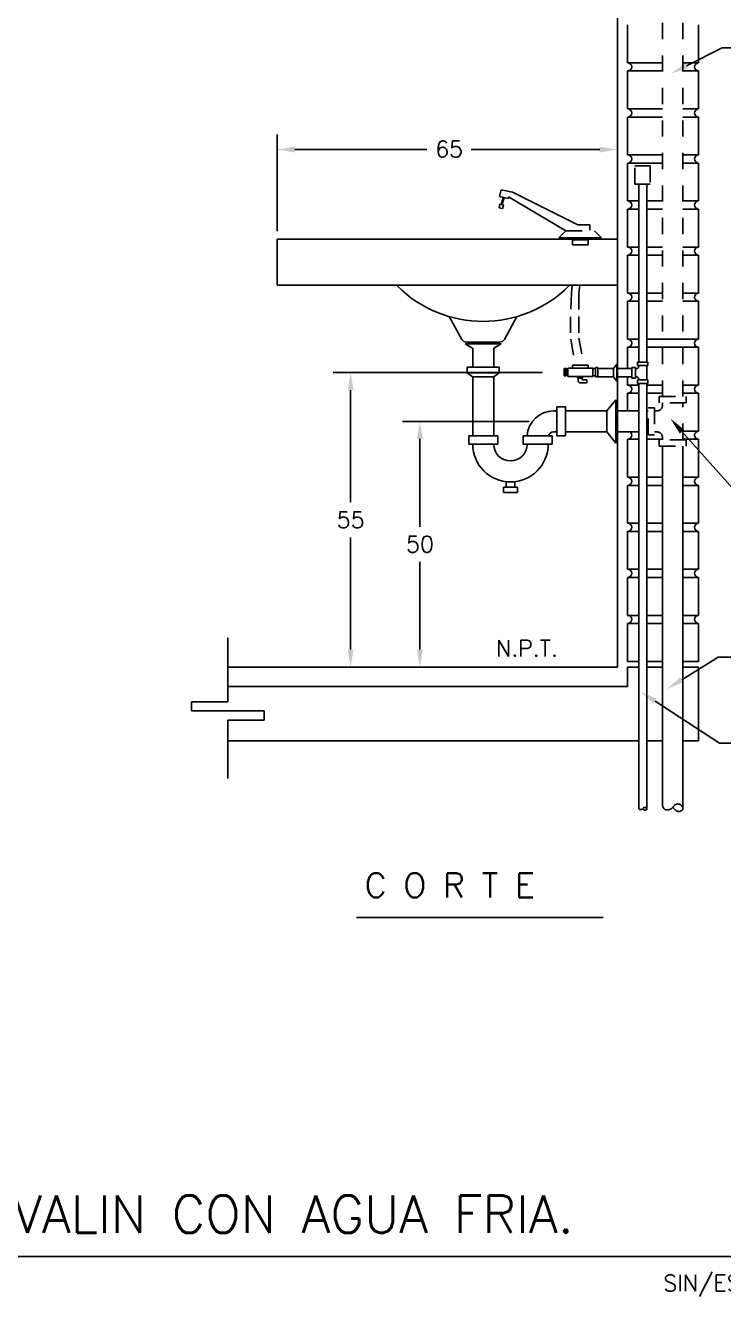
# Model space of a CAD drawing. Extents: x 145.7 to 190.5, y 293.8 to 329.7.
# Drawn here: x 162.75 to 167.05, y 304.97 to 312.79 of the extents above; entities that cross this region are included whole.
import ezdxf
from ezdxf.enums import TextEntityAlignment as Align

# ---------------------------------------------------------------- set-up
doc = ezdxf.new("R2010")
doc.units = 0
doc.header["$LTSCALE"] = 0.4
doc.header["$MEASUREMENT"] = 0
doc.linetypes.add('HIDDEN', pattern=[0.375, 0.25, -0.125])
doc.linetypes.add('HIDDEN2', pattern=[0.1875, 0.125, -0.0625])
doc.layers.add('A13', color=130, linetype='CONTINUOUS')
doc.layers.add('LETRAS', color=50, linetype='CONTINUOUS')
doc.styles.add('ROMANS', font='ROMANS.SHX', dxfattribs={"width": 1.5, "height": 0.3})

msp = doc.modelspace()

# ---------------------------------------------------------------- linework, layer by layer
at = {"layer": 'A13', "color": 50}
for p, q in [((166.393, 313.1463, 55.3421), (166.393, 308.8416, 55.3421)), ((163.9955, 308.8416, 55.3421), (166.393, 308.8416, 55.3421)), ((164.7875, 307.3003, 55.3421), (166.3052, 307.3003, 55.3421))]:
    msp.add_line(p, q, dxfattribs=at)
at = {"layer": 'A13', "linetype": 'HIDDEN'}
for p, q in [((166.6705, 310.506, 55.3421), (166.6705, 313.1438, 55.3421)), ((166.7965, 310.506, 55.3421), (166.7965, 313.1483, 55.3421)), ((166.5016, 311.9255, 55.3421), (166.5954, 311.9255, 55.3421)), ((166.5016, 311.8142, 55.3421), (166.5016, 311.9255, 55.3421)), ((166.5954, 311.9255, 55.3421), (166.5954, 311.8142, 55.3421)), ((166.5954, 311.8142, 55.3421), (166.5016, 311.8142, 55.3421)), ((165.6786, 311.7791, 55.3421), (165.6681, 311.7371, 55.3421)), ((165.7204, 311.7253, 55.3421), (165.6681, 311.7371, 55.3421)), ((165.7481, 311.7633, 55.3421), (165.6786, 311.7791, 55.3421)), ((165.723, 311.7356, 55.3421), (165.7204, 311.7253, 55.3421)), ((166.0332, 311.4827, 55.3421), (166.076, 311.5266, 55.3421)), ((166.076, 311.5266, 55.3421), (166.2534, 311.5266, 55.3421)), ((166.2244, 311.5639, 55.3421), (166.1504, 311.5639, 55.3421)), ((166.2244, 311.5298, 55.3421), (166.2244, 311.5639, 55.3421)), ((166.2962, 311.4827, 55.3421), (166.2534, 311.5266, 55.3421)), ((166.5051, 310.6782, 55.3421), (166.5112, 310.6782, 55.3421)), ((166.5243, 310.6912, 55.3421), (166.5243, 310.6973, 55.3421)), ((166.5736, 310.6085, 55.3421), (166.5736, 310.6973, 55.3421)), ((166.5051, 310.6276, 55.3421), (166.5112, 310.6276, 55.3421)), ((166.5243, 310.6085, 55.3421), (166.5243, 310.6146, 55.3421)), ((166.6503, 310.4672, 55.3421), (166.6503, 310.506, 55.3421)), ((166.6503, 310.506, 55.3421), (166.8168, 310.506, 55.3421)), ((166.8168, 310.506, 55.3421), (166.8168, 310.4672, 55.3421)), ((166.5736, 310.4183, 55.3421), (166.5828, 310.4183, 55.3421)), ((166.5828, 310.2704, 55.3421), (166.5828, 310.437, 55.3421)), ((166.5828, 310.437, 55.3421), (166.6217, 310.437, 55.3421)), ((166.6217, 310.437, 55.3421), (166.6217, 310.2704, 55.3421)), ((166.6217, 310.4183, 55.3421), (166.6372, 310.4183, 55.3421)), ((166.8168, 310.4672, 55.3421), (166.6503, 310.4672, 55.3421)), ((166.6705, 310.4516, 55.3421), (166.6705, 310.4672, 55.3421)), ((166.7965, 310.2402, 55.3421), (166.7965, 310.4672, 55.3421)), ((166.5736, 310.2891, 55.3421), (166.5828, 310.2891, 55.3421)), ((166.6217, 310.2704, 55.3421), (166.5828, 310.2704, 55.3421)), ((166.6217, 310.2891, 55.3421), (166.6372, 310.2891, 55.3421)), ((166.6705, 310.2402, 55.3421), (166.6705, 310.2557, 55.3421)), ((166.6503, 310.2402, 55.3421), (166.6503, 310.2013, 55.3421)), ((166.8168, 310.2402, 55.3421), (166.6503, 310.2402, 55.3421)), ((166.6503, 310.2013, 55.3421), (166.8168, 310.2013, 55.3421)), ((166.8168, 310.2013, 55.3421), (166.8168, 310.2402, 55.3421)), ((166.6705, 307.9859, 55.3421), (166.6721, 307.9831, 55.3421)), ((166.6721, 307.9831, 55.3421), (166.6749, 307.9785, 55.3421)), ((166.6749, 307.9785, 55.3421), (166.6775, 307.9747, 55.3421)), ((166.7331, 307.9776, 55.3421), (166.7346, 307.9791, 55.3421)), ((166.7346, 307.9791, 55.3421), (166.7359, 307.9806, 55.3421)), ((166.7358, 307.9774, 55.3421), (166.7346, 307.9788, 55.3421)), ((166.7359, 307.9806, 55.3421), (166.7373, 307.9821, 55.3421)), ((166.7373, 307.9821, 55.3421), (166.7387, 307.9837, 55.3421)), ((166.7387, 307.9837, 55.3421), (166.74, 307.9852, 55.3421)), ((166.74, 307.9852, 55.3421), (166.7413, 307.9866, 55.3421)), ((166.7413, 307.9866, 55.3421), (166.7426, 307.9881, 55.3421)), ((166.7426, 307.9881, 55.3421), (166.7439, 307.9894, 55.3421)), ((166.7439, 307.9894, 55.3421), (166.7452, 307.9908, 55.3421)), ((166.7452, 307.9908, 55.3421), (166.7464, 307.992, 55.3421)), ((166.7464, 307.992, 55.3421), (166.7477, 307.9932, 55.3421)), ((166.7477, 307.9932, 55.3421), (166.7491, 307.9942, 55.3421)), ((166.7491, 307.9942, 55.3421), (166.7504, 307.9952, 55.3421)), ((166.7504, 307.9952, 55.3421), (166.7518, 307.9961, 55.3421)), ((166.7518, 307.9961, 55.3421), (166.7532, 307.9968, 55.3421)), ((166.7532, 307.9968, 55.3421), (166.7547, 307.9975, 55.3421)), ((166.7547, 307.9975, 55.3421), (166.7562, 307.998, 55.3421)), ((166.7562, 307.998, 55.3421), (166.7577, 307.9984, 55.3421)), ((166.7577, 307.9984, 55.3421), (166.7593, 307.9988, 55.3421)), ((166.7593, 307.9988, 55.3421), (166.7609, 307.999, 55.3421)), ((166.7609, 307.999, 55.3421), (166.7626, 307.9991, 55.3421)), ((166.7626, 307.9991, 55.3421), (166.7642, 307.9992, 55.3421)), ((166.7642, 307.9992, 55.3421), (166.7659, 307.9991, 55.3421)), ((166.7659, 307.9991, 55.3421), (166.7676, 307.999, 55.3421)), ((166.7676, 307.999, 55.3421), (166.7693, 307.9988, 55.3421)), ((166.7693, 307.9988, 55.3421), (166.7709, 307.9985, 55.3421)), ((166.7709, 307.9985, 55.3421), (166.7726, 307.9982, 55.3421)), ((166.7726, 307.9982, 55.3421), (166.7742, 307.9978, 55.3421)), ((166.7742, 307.9978, 55.3421), (166.7758, 307.9973, 55.3421)), ((166.7758, 307.9973, 55.3421), (166.7773, 307.9967, 55.3421)), ((166.7773, 307.9967, 55.3421), (166.7788, 307.9961, 55.3421)), ((166.7788, 307.9961, 55.3421), (166.7802, 307.9954, 55.3421)), ((166.7802, 307.9954, 55.3421), (166.7816, 307.9946, 55.3421)), ((166.7816, 307.9946, 55.3421), (166.7828, 307.9938, 55.3421)), ((166.7828, 307.9938, 55.3421), (166.784, 307.993, 55.3421)), ((166.784, 307.993, 55.3421), (166.7852, 307.992, 55.3421)), ((166.7852, 307.992, 55.3421), (166.7862, 307.9911, 55.3421)), ((166.7862, 307.9911, 55.3421), (166.7872, 307.9901, 55.3421)), ((166.7872, 307.9901, 55.3421), (166.7881, 307.9891, 55.3421)), ((166.7881, 307.9891, 55.3421), (166.7889, 307.9881, 55.3421)), ((166.7889, 307.9881, 55.3421), (166.7897, 307.987, 55.3421)), ((166.7897, 307.987, 55.3421), (166.7904, 307.986, 55.3421)), ((166.7904, 307.986, 55.3421), (166.791, 307.9849, 55.3421)), ((166.791, 307.9849, 55.3421), (166.7916, 307.9838, 55.3421)), ((166.7916, 307.9838, 55.3421), (166.7922, 307.9827, 55.3421)), ((166.7922, 307.9827, 55.3421), (166.7927, 307.9817, 55.3421)), ((166.7927, 307.9817, 55.3421), (166.7933, 307.9806, 55.3421)), ((166.7933, 307.9806, 55.3421), (166.7938, 307.9795, 55.3421)), ((166.7938, 307.9795, 55.3421), (166.7944, 307.9784, 55.3421)), ((166.7944, 307.9784, 55.3421), (166.7949, 307.9773, 55.3421)), ((166.5243, 307.9731, 55.3421), (166.5249, 307.972, 55.3421)), ((166.5249, 307.972, 55.3421), (166.526, 307.9702, 55.3421)), ((166.526, 307.9702, 55.3421), (166.5269, 307.9688, 55.3421)), ((166.5269, 307.9688, 55.3421), (166.5279, 307.9676, 55.3421)), ((166.5279, 307.9676, 55.3421), (166.5287, 307.9667, 55.3421)), ((166.5287, 307.9667, 55.3421), (166.5295, 307.9659, 55.3421)), ((166.5295, 307.9659, 55.3421), (166.5303, 307.9654, 55.3421)), ((166.5303, 307.9654, 55.3421), (166.531, 307.965, 55.3421)), ((166.531, 307.965, 55.3421), (166.5318, 307.9647, 55.3421)), ((166.5318, 307.9647, 55.3421), (166.5326, 307.9644, 55.3421)), ((166.5326, 307.9644, 55.3421), (166.5334, 307.9643, 55.3421)), ((166.5334, 307.9643, 55.3421), (166.5342, 307.9642, 55.3421)), ((166.5342, 307.9642, 55.3421), (166.535, 307.9641, 55.3421)), ((166.535, 307.9641, 55.3421), (166.5358, 307.9641, 55.3421)), ((166.5358, 307.9641, 55.3421), (166.5365, 307.9642, 55.3421)), ((166.5365, 307.9642, 55.3421), (166.5373, 307.9642, 55.3421)), ((166.5373, 307.9642, 55.3421), (166.5381, 307.9644, 55.3421)), ((166.5381, 307.9644, 55.3421), (166.5388, 307.9645, 55.3421)), ((166.5388, 307.9645, 55.3421), (166.5395, 307.9646, 55.3421)), ((166.5395, 307.9646, 55.3421), (166.5402, 307.9648, 55.3421)), ((166.5402, 307.9648, 55.3421), (166.5409, 307.965, 55.3421)), ((166.5409, 307.965, 55.3421), (166.5416, 307.9653, 55.3421)), ((166.5416, 307.9653, 55.3421), (166.5423, 307.9655, 55.3421)), ((166.5423, 307.9655, 55.3421), (166.543, 307.9658, 55.3421)), ((166.543, 307.9658, 55.3421), (166.5436, 307.9662, 55.3421)), ((166.5436, 307.9662, 55.3421), (166.5443, 307.9665, 55.3421)), ((166.5443, 307.9665, 55.3421), (166.5449, 307.9669, 55.3421)), ((166.5449, 307.9669, 55.3421), (166.5456, 307.9674, 55.3421)), ((166.5456, 307.9674, 55.3421), (166.5462, 307.9678, 55.3421)), ((166.5462, 307.9678, 55.3421), (166.5468, 307.9683, 55.3421)), ((166.5468, 307.9683, 55.3421), (166.5474, 307.9688, 55.3421)), ((166.5474, 307.9688, 55.3421), (166.548, 307.9693, 55.3421)), ((166.548, 307.9693, 55.3421), (166.5485, 307.9699, 55.3421)), ((166.5485, 307.9699, 55.3421), (166.5491, 307.9705, 55.3421)), ((166.5491, 307.9705, 55.3421), (166.5496, 307.9711, 55.3421)), ((166.5496, 307.9698, 55.3421), (166.5491, 307.9703, 55.3421)), ((166.5496, 307.9711, 55.3421), (166.5502, 307.9716, 55.3421)), ((166.55, 307.9693, 55.3421), (166.5496, 307.9698, 55.3421)), ((166.5504, 307.9688, 55.3421), (166.55, 307.9693, 55.3421)), ((166.5502, 307.9716, 55.3421), (166.5507, 307.9722, 55.3421)), ((166.5508, 307.9683, 55.3421), (166.5504, 307.9688, 55.3421)), ((166.5507, 307.9722, 55.3421), (166.5512, 307.9728, 55.3421)), ((166.5512, 307.9678, 55.3421), (166.5508, 307.9683, 55.3421)), ((166.5512, 307.9728, 55.3421), (166.5517, 307.9734, 55.3421)), ((166.5516, 307.9673, 55.3421), (166.5512, 307.9678, 55.3421)), ((166.552, 307.9669, 55.3421), (166.5516, 307.9673, 55.3421)), ((166.5517, 307.9734, 55.3421), (166.5522, 307.9739, 55.3421)), ((166.5525, 307.9664, 55.3421), (166.552, 307.9669, 55.3421)), ((166.5522, 307.9739, 55.3421), (166.5527, 307.9745, 55.3421)), ((166.5529, 307.966, 55.3421), (166.5525, 307.9664, 55.3421)), ((166.5527, 307.9745, 55.3421), (166.5532, 307.975, 55.3421)), ((166.5534, 307.9655, 55.3421), (166.5529, 307.966, 55.3421)), ((166.5532, 307.975, 55.3421), (166.5537, 307.9755, 55.3421)), ((166.5538, 307.9651, 55.3421), (166.5534, 307.9655, 55.3421)), ((166.5537, 307.9755, 55.3421), (166.5542, 307.9759, 55.3421)), ((166.5543, 307.9646, 55.3421), (166.5538, 307.9651, 55.3421)), ((166.5542, 307.9759, 55.3421), (166.5547, 307.9763, 55.3421)), ((166.5548, 307.9642, 55.3421), (166.5543, 307.9646, 55.3421)), ((166.5547, 307.9763, 55.3421), (166.5552, 307.9767, 55.3421)), ((166.5553, 307.9638, 55.3421), (166.5548, 307.9642, 55.3421)), ((166.5552, 307.9767, 55.3421), (166.5558, 307.977, 55.3421)), ((166.5557, 307.9634, 55.3421), (166.5553, 307.9638, 55.3421)), ((166.5562, 307.9631, 55.3421), (166.5557, 307.9634, 55.3421)), ((166.5558, 307.977, 55.3421), (166.5563, 307.9773, 55.3421)), ((166.5566, 307.9627, 55.3421), (166.5562, 307.9631, 55.3421)), ((166.5563, 307.9773, 55.3421), (166.5569, 307.9776, 55.3421)), ((166.557, 307.9624, 55.3421), (166.5566, 307.9627, 55.3421)), ((166.5569, 307.9776, 55.3421), (166.5575, 307.9778, 55.3421)), ((166.5574, 307.9621, 55.3421), (166.557, 307.9624, 55.3421)), ((166.5578, 307.9619, 55.3421), (166.5574, 307.9621, 55.3421)), ((166.5575, 307.9778, 55.3421), (166.5581, 307.978, 55.3421)), ((166.5583, 307.9616, 55.3421), (166.5578, 307.9619, 55.3421)), ((166.5581, 307.978, 55.3421), (166.5587, 307.9781, 55.3421)), ((166.5587, 307.9614, 55.3421), (166.5583, 307.9616, 55.3421)), ((166.5587, 307.9781, 55.3421), (166.5593, 307.9782, 55.3421)), ((166.5591, 307.9612, 55.3421), (166.5587, 307.9614, 55.3421)), ((166.5596, 307.9611, 55.3421), (166.5591, 307.9612, 55.3421)), ((166.5593, 307.9782, 55.3421), (166.56, 307.9782, 55.3421)), ((166.5601, 307.9609, 55.3421), (166.5596, 307.9611, 55.3421)), ((166.56, 307.9782, 55.3421), (166.5606, 307.9782, 55.3421)), ((166.5606, 307.9608, 55.3421), (166.5601, 307.9609, 55.3421)), ((166.5606, 307.9782, 55.3421), (166.5613, 307.9782, 55.3421)), ((166.5611, 307.9606, 55.3421), (166.5606, 307.9608, 55.3421)), ((166.5616, 307.9606, 55.3421), (166.5611, 307.9606, 55.3421)), ((166.5613, 307.9782, 55.3421), (166.5619, 307.9782, 55.3421)), ((166.5622, 307.9605, 55.3421), (166.5616, 307.9606, 55.3421)), ((166.5619, 307.9782, 55.3421), (166.5626, 307.9781, 55.3421)), ((166.5628, 307.9605, 55.3421), (166.5622, 307.9605, 55.3421)), ((166.5626, 307.9781, 55.3421), (166.5632, 307.978, 55.3421)), ((166.5635, 307.9605, 55.3421), (166.5628, 307.9605, 55.3421)), ((166.5632, 307.978, 55.3421), (166.5639, 307.9779, 55.3421)), ((166.5641, 307.9605, 55.3421), (166.5635, 307.9605, 55.3421)), ((166.5639, 307.9779, 55.3421), (166.5645, 307.9777, 55.3421)), ((166.5648, 307.9606, 55.3421), (166.5641, 307.9605, 55.3421)), ((166.5645, 307.9777, 55.3421), (166.5651, 307.9775, 55.3421)), ((166.5654, 307.9606, 55.3421), (166.5648, 307.9606, 55.3421)), ((166.5651, 307.9775, 55.3421), (166.5657, 307.9773, 55.3421)), ((166.5661, 307.9608, 55.3421), (166.5654, 307.9606, 55.3421)), ((166.5657, 307.9773, 55.3421), (166.5663, 307.9771, 55.3421)), ((166.5668, 307.9609, 55.3421), (166.5661, 307.9608, 55.3421)), ((166.5663, 307.9771, 55.3421), (166.5668, 307.9768, 55.3421)), ((166.5668, 307.9768, 55.3421), (166.5673, 307.9765, 55.3421)), ((166.5674, 307.9611, 55.3421), (166.5668, 307.9609, 55.3421)), ((166.5673, 307.9765, 55.3421), (166.5678, 307.9762, 55.3421)), ((166.5681, 307.9614, 55.3421), (166.5674, 307.9611, 55.3421)), ((166.5678, 307.9762, 55.3421), (166.5683, 307.9758, 55.3421)), ((166.5687, 307.9616, 55.3421), (166.5681, 307.9614, 55.3421)), ((166.5683, 307.9758, 55.3421), (166.5687, 307.9755, 55.3421)), ((166.5687, 307.9755, 55.3421), (166.5691, 307.9751, 55.3421)), ((166.5693, 307.9619, 55.3421), (166.5687, 307.9616, 55.3421)), ((166.5691, 307.9751, 55.3421), (166.5695, 307.9747, 55.3421)), ((166.5698, 307.9622, 55.3421), (166.5693, 307.9619, 55.3421)), ((166.5695, 307.9747, 55.3421), (166.5699, 307.9744, 55.3421)), ((166.5703, 307.9626, 55.3421), (166.5698, 307.9622, 55.3421)), ((166.5699, 307.9744, 55.3421), (166.5702, 307.974, 55.3421)), ((166.5702, 307.974, 55.3421), (166.5705, 307.9736, 55.3421)), ((166.5708, 307.9629, 55.3421), (166.5703, 307.9626, 55.3421)), ((166.5705, 307.9736, 55.3421), (166.5708, 307.9731, 55.3421)), ((166.5708, 307.9731, 55.3421), (166.571, 307.9727, 55.3421)), ((166.5712, 307.9633, 55.3421), (166.5708, 307.9629, 55.3421)), ((166.571, 307.9727, 55.3421), (166.5712, 307.9723, 55.3421)), ((166.5712, 307.9723, 55.3421), (166.5715, 307.9719, 55.3421)), ((166.5716, 307.9637, 55.3421), (166.5712, 307.9633, 55.3421)), ((166.5715, 307.9719, 55.3421), (166.5717, 307.9715, 55.3421)), ((166.5719, 307.9641, 55.3421), (166.5716, 307.9637, 55.3421)), ((166.5717, 307.9715, 55.3421), (166.5719, 307.971, 55.3421)), ((166.5719, 307.971, 55.3421), (166.5721, 307.9706, 55.3421)), ((166.5722, 307.9645, 55.3421), (166.5719, 307.9641, 55.3421)), ((166.5721, 307.9706, 55.3421), (166.5723, 307.9702, 55.3421)), ((166.5725, 307.9648, 55.3421), (166.5722, 307.9645, 55.3421)), ((166.5723, 307.9702, 55.3421), (166.5725, 307.9698, 55.3421)), ((166.5725, 307.9698, 55.3421), (166.5727, 307.9693, 55.3421)), ((166.5727, 307.9652, 55.3421), (166.5725, 307.9648, 55.3421)), ((166.5727, 307.9693, 55.3421), (166.5728, 307.9689, 55.3421)), ((166.5729, 307.9656, 55.3421), (166.5727, 307.9652, 55.3421)), ((166.5728, 307.9689, 55.3421), (166.573, 307.9685, 55.3421)), ((166.573, 307.9659, 55.3421), (166.5729, 307.9656, 55.3421)), ((166.573, 307.9685, 55.3421), (166.5731, 307.9681, 55.3421)), ((166.5731, 307.9663, 55.3421), (166.573, 307.9659, 55.3421)), ((166.5731, 307.9681, 55.3421), (166.5732, 307.9677, 55.3421)), ((166.5732, 307.9666, 55.3421), (166.5731, 307.9663, 55.3421)), ((166.5732, 307.9677, 55.3421), (166.5732, 307.9674, 55.3421)), ((166.5732, 307.9674, 55.3421), (166.5732, 307.967, 55.3421)), ((166.5732, 307.967, 55.3421), (166.5732, 307.9666, 55.3421)), ((166.6775, 307.9747, 55.3421), (166.6798, 307.9717, 55.3421)), ((166.6798, 307.9717, 55.3421), (166.682, 307.9693, 55.3421)), ((166.682, 307.9693, 55.3421), (166.684, 307.9674, 55.3421)), ((166.684, 307.9674, 55.3421), (166.686, 307.966, 55.3421)), ((166.686, 307.966, 55.3421), (166.688, 307.9649, 55.3421)), ((166.688, 307.9649, 55.3421), (166.69, 307.9641, 55.3421)), ((166.69, 307.9641, 55.3421), (166.6921, 307.9635, 55.3421)), ((166.6921, 307.9635, 55.3421), (166.6941, 307.9631, 55.3421)), ((166.6941, 307.9631, 55.3421), (166.6961, 307.9628, 55.3421)), ((166.6961, 307.9628, 55.3421), (166.6982, 307.9627, 55.3421)), ((166.6982, 307.9627, 55.3421), (166.7002, 307.9627, 55.3421)), ((166.7002, 307.9627, 55.3421), (166.7022, 307.9629, 55.3421)), ((166.7022, 307.9629, 55.3421), (166.7042, 307.9631, 55.3421)), ((166.7042, 307.9631, 55.3421), (166.7061, 307.9633, 55.3421)), ((166.7061, 307.9633, 55.3421), (166.708, 307.9637, 55.3421)), ((166.708, 307.9637, 55.3421), (166.7099, 307.9641, 55.3421)), ((166.7099, 307.9641, 55.3421), (166.7117, 307.9645, 55.3421)), ((166.7117, 307.9645, 55.3421), (166.7135, 307.9651, 55.3421)), ((166.7135, 307.9651, 55.3421), (166.7153, 307.9657, 55.3421)), ((166.7153, 307.9657, 55.3421), (166.717, 307.9664, 55.3421)), ((166.717, 307.9664, 55.3421), (166.7187, 307.9671, 55.3421)), ((166.7187, 307.9671, 55.3421), (166.7205, 307.968, 55.3421)), ((166.7205, 307.968, 55.3421), (166.7221, 307.9689, 55.3421)), ((166.7221, 307.9689, 55.3421), (166.7238, 307.97, 55.3421)), ((166.7238, 307.97, 55.3421), (166.7254, 307.9711, 55.3421)), ((166.7254, 307.9711, 55.3421), (166.727, 307.9723, 55.3421)), ((166.727, 307.9723, 55.3421), (166.7286, 307.9735, 55.3421)), ((166.7286, 307.9735, 55.3421), (166.7302, 307.9748, 55.3421)), ((166.7302, 307.9748, 55.3421), (166.7317, 307.9762, 55.3421)), ((166.7317, 307.9762, 55.3421), (166.7331, 307.9776, 55.3421)), ((166.7368, 307.976, 55.3421), (166.7358, 307.9774, 55.3421)), ((166.7379, 307.9747, 55.3421), (166.7368, 307.976, 55.3421)), ((166.7389, 307.9735, 55.3421), (166.7379, 307.9747, 55.3421)), ((166.74, 307.9722, 55.3421), (166.7389, 307.9735, 55.3421)), ((166.741, 307.9711, 55.3421), (166.74, 307.9722, 55.3421)), ((166.7421, 307.9699, 55.3421), (166.741, 307.9711, 55.3421)), ((166.7432, 307.9687, 55.3421), (166.7421, 307.9699, 55.3421)), ((166.7444, 307.9675, 55.3421), (166.7432, 307.9687, 55.3421)), ((166.7456, 307.9664, 55.3421), (166.7444, 307.9675, 55.3421)), ((166.7468, 307.9652, 55.3421), (166.7456, 307.9664, 55.3421)), ((166.748, 307.9641, 55.3421), (166.7468, 307.9652, 55.3421)), ((166.7492, 307.963, 55.3421), (166.748, 307.9641, 55.3421)), ((166.7504, 307.962, 55.3421), (166.7492, 307.963, 55.3421)), ((166.7516, 307.961, 55.3421), (166.7504, 307.962, 55.3421)), ((166.7528, 307.9601, 55.3421), (166.7516, 307.961, 55.3421)), ((166.7539, 307.9592, 55.3421), (166.7528, 307.9601, 55.3421)), ((166.755, 307.9584, 55.3421), (166.7539, 307.9592, 55.3421)), ((166.756, 307.9577, 55.3421), (166.755, 307.9584, 55.3421)), ((166.7571, 307.957, 55.3421), (166.756, 307.9577, 55.3421)), ((166.7582, 307.9564, 55.3421), (166.7571, 307.957, 55.3421)), ((166.7592, 307.9558, 55.3421), (166.7582, 307.9564, 55.3421)), ((166.7604, 307.9553, 55.3421), (166.7592, 307.9558, 55.3421)), ((166.7615, 307.9548, 55.3421), (166.7604, 307.9553, 55.3421)), ((166.7628, 307.9544, 55.3421), (166.7615, 307.9548, 55.3421)), ((166.7641, 307.9541, 55.3421), (166.7628, 307.9544, 55.3421)), ((166.7655, 307.9538, 55.3421), (166.7641, 307.9541, 55.3421)), ((166.7669, 307.9536, 55.3421), (166.7655, 307.9538, 55.3421)), ((166.7684, 307.9534, 55.3421), (166.7669, 307.9536, 55.3421)), ((166.7699, 307.9533, 55.3421), (166.7684, 307.9534, 55.3421)), ((166.7715, 307.9533, 55.3421), (166.7699, 307.9533, 55.3421)), ((166.7732, 307.9534, 55.3421), (166.7715, 307.9533, 55.3421)), ((166.7749, 307.9535, 55.3421), (166.7732, 307.9534, 55.3421)), ((166.7766, 307.9538, 55.3421), (166.7749, 307.9535, 55.3421)), ((166.7784, 307.9541, 55.3421), (166.7766, 307.9538, 55.3421)), ((166.7801, 307.9545, 55.3421), (166.7784, 307.9541, 55.3421)), ((166.7818, 307.955, 55.3421), (166.7801, 307.9545, 55.3421)), ((166.7835, 307.9556, 55.3421), (166.7818, 307.955, 55.3421)), ((166.785, 307.9563, 55.3421), (166.7835, 307.9556, 55.3421)), ((166.7865, 307.957, 55.3421), (166.785, 307.9563, 55.3421)), ((166.7879, 307.9578, 55.3421), (166.7865, 307.957, 55.3421)), ((166.7892, 307.9587, 55.3421), (166.7879, 307.9578, 55.3421)), ((166.7904, 307.9597, 55.3421), (166.7892, 307.9587, 55.3421)), ((166.7915, 307.9606, 55.3421), (166.7904, 307.9597, 55.3421)), ((166.7924, 307.9616, 55.3421), (166.7915, 307.9606, 55.3421)), ((166.7933, 307.9626, 55.3421), (166.7924, 307.9616, 55.3421)), ((166.7941, 307.9636, 55.3421), (166.7933, 307.9626, 55.3421)), ((166.7947, 307.9646, 55.3421), (166.7941, 307.9636, 55.3421)), ((166.7953, 307.9656, 55.3421), (166.7947, 307.9646, 55.3421)), ((166.7949, 307.9773, 55.3421), (166.7953, 307.9762, 55.3421)), ((166.7953, 307.9762, 55.3421), (166.7957, 307.9751, 55.3421)), ((166.7958, 307.9665, 55.3421), (166.7953, 307.9656, 55.3421)), ((166.7957, 307.9751, 55.3421), (166.7961, 307.9741, 55.3421)), ((166.7962, 307.9674, 55.3421), (166.7958, 307.9665, 55.3421)), ((166.7961, 307.9741, 55.3421), (166.7964, 307.9731, 55.3421)), ((166.7964, 307.9683, 55.3421), (166.7962, 307.9674, 55.3421)), ((166.7964, 307.9731, 55.3421), (166.7966, 307.9721, 55.3421)), ((166.7966, 307.9692, 55.3421), (166.7964, 307.9683, 55.3421)), ((166.7966, 307.9721, 55.3421), (166.7967, 307.9711, 55.3421)), ((166.7967, 307.9702, 55.3421), (166.7966, 307.9692, 55.3421)), ((166.7967, 307.9711, 55.3421), (166.7967, 307.9702, 55.3421))]:
    msp.add_line(p, q, dxfattribs=at)
at = {"layer": 'A13'}
for p, q in [((166.4565, 312.7935, 55.3421), (166.4565, 312.5602, 55.3421)), ((166.893, 312.7935, 55.3421), (166.893, 312.5602, 55.3421)), ((166.4565, 312.5602, 55.3421), (166.6705, 312.5602, 55.3421)), ((166.7965, 312.5602, 55.3421), (166.893, 312.5602, 55.3421)), ((166.4565, 312.5102, 55.3421), (166.4565, 312.2768, 55.3421)), ((166.4565, 312.5102, 55.3421), (166.6705, 312.5102, 55.3421)), ((166.7965, 312.5102, 55.3421), (166.893, 312.5102, 55.3421)), ((166.893, 312.5102, 55.3421), (166.893, 312.2768, 55.3421)), ((166.4565, 312.2768, 55.3421), (166.6705, 312.2768, 55.3421)), ((166.4565, 312.2268, 55.3421), (166.6705, 312.2268, 55.3421)), ((166.4565, 312.2268, 55.3421), (166.4565, 311.9935, 55.3421)), ((166.7965, 312.2768, 55.3421), (166.893, 312.2768, 55.3421)), ((166.7965, 312.2268, 55.3421), (166.893, 312.2268, 55.3421)), ((166.893, 312.2268, 55.3421), (166.893, 311.9935, 55.3421)), ((166.4565, 311.9935, 55.3421), (166.6705, 311.9935, 55.3421)), ((166.7965, 311.9935, 55.3421), (166.893, 311.9935, 55.3421)), ((166.4565, 311.9435, 55.3421), (166.6705, 311.9435, 55.3421)), ((166.4565, 311.9435, 55.3421), (166.4565, 311.7101, 55.3421)), ((166.7965, 311.9435, 55.3421), (166.893, 311.9435, 55.3421)), ((166.893, 311.9435, 55.3421), (166.893, 311.7101, 55.3421)), ((166.5243, 310.7191, 55.3421), (166.5243, 311.8142, 55.3421)), ((166.5736, 310.7191, 55.3421), (166.5736, 311.8142, 55.3421)), ((165.723, 311.7356, 55.3421), (166.076, 311.5266, 55.3421)), ((165.7481, 311.7633, 55.3421), (166.1504, 311.5639, 55.3421)), ((166.4565, 311.7101, 55.3421), (166.5243, 311.7101, 55.3421)), ((166.4565, 311.6601, 55.3421), (166.5243, 311.6601, 55.3421)), ((166.4565, 311.6601, 55.3421), (166.4565, 311.4268, 55.3421)), ((166.5736, 311.7101, 55.3421), (166.6705, 311.7101, 55.3421)), ((166.5736, 311.6601, 55.3421), (166.6705, 311.6601, 55.3421)), ((166.7965, 311.7101, 55.3421), (166.893, 311.7101, 55.3421)), ((166.7965, 311.6601, 55.3421), (166.893, 311.6601, 55.3421)), ((166.893, 311.6601, 55.3421), (166.893, 311.4268, 55.3421)), ((164.3003, 311.475, 55.3421), (166.393, 311.475, 55.3421)), ((164.3003, 311.475, 55.3421), (164.3003, 311.1916, 55.3421)), ((166.2962, 311.4827, 55.3421), (166.0332, 311.4827, 55.3421)), ((166.1164, 311.4705, 55.3421), (166.213, 311.4705, 55.3421)), ((166.1164, 311.4409, 55.3421), (166.1164, 311.4705, 55.3421)), ((166.1164, 311.4409, 55.3421), (166.213, 311.4409, 55.3421)), ((166.1382, 311.4698, 55.3421), (166.1382, 311.4827, 55.3421)), ((166.191, 311.4698, 55.3421), (166.191, 311.4827, 55.3421)), ((166.213, 311.4409, 55.3421), (166.213, 311.4705, 55.3421)), ((166.4565, 311.4268, 55.3421), (166.5243, 311.4268, 55.3421)), ((166.5736, 311.4268, 55.3421), (166.6705, 311.4268, 55.3421)), ((166.7965, 311.4268, 55.3421), (166.893, 311.4268, 55.3421)), ((166.4565, 311.3768, 55.3421), (166.5243, 311.3768, 55.3421)), ((166.4565, 311.3768, 55.3421), (166.4565, 311.1435, 55.3421)), ((166.5736, 311.3768, 55.3421), (166.6705, 311.3768, 55.3421)), ((166.7965, 311.3768, 55.3421), (166.893, 311.3768, 55.3421)), ((166.893, 311.3768, 55.3421), (166.893, 311.1435, 55.3421)), ((164.3003, 311.1916, 55.3421), (166.393, 311.1916, 55.3421)), ((166.4565, 311.1435, 55.3421), (166.5243, 311.1435, 55.3421)), ((166.5736, 311.1435, 55.3421), (166.6705, 311.1435, 55.3421)), ((166.7965, 311.1435, 55.3421), (166.893, 311.1435, 55.3421)), ((166.4565, 311.0935, 55.3421), (166.5243, 311.0935, 55.3421)), ((166.4565, 311.0935, 55.3421), (166.4565, 310.8601, 55.3421)), ((166.5736, 311.0935, 55.3421), (166.6705, 311.0935, 55.3421)), ((166.7965, 311.0935, 55.3421), (166.893, 311.0935, 55.3421)), ((166.893, 311.0935, 55.3421), (166.893, 310.8601, 55.3421)), ((165.3581, 310.9984, 55.3421), (165.4359, 310.8584, 55.3421)), ((165.7754, 310.9984, 55.3421), (165.6976, 310.8584, 55.3421)), ((166.4565, 310.8601, 55.3421), (166.5243, 310.8601, 55.3421)), ((166.4565, 310.8101, 55.3421), (166.5243, 310.8101, 55.3421)), ((166.4565, 310.8101, 55.3421), (166.4565, 310.6782, 55.3421)), ((166.5736, 310.8601, 55.3421), (166.893, 310.8601, 55.3421)), ((166.5736, 310.8101, 55.3421), (166.893, 310.8101, 55.3421)), ((166.893, 310.8101, 55.3421), (166.893, 310.5768, 55.3421)), ((166.0873, 310.6817, 55.3421), (166.2419, 310.6817, 55.3421)), ((166.0873, 310.6302, 55.3421), (166.0873, 310.6817, 55.3421)), ((166.1163, 310.6988, 55.3421), (166.2129, 310.6988, 55.3421)), ((166.1163, 310.6817, 55.3421), (166.1163, 310.6988, 55.3421)), ((166.2129, 310.6817, 55.3421), (166.2129, 310.6988, 55.3421)), ((166.2419, 310.6817, 55.3421), (166.2419, 310.6302, 55.3421)), ((166.2419, 310.6782, 55.3421), (166.2586, 310.6782, 55.3421)), ((166.2586, 310.6273, 55.3421), (166.2586, 310.6846, 55.3421)), ((166.2586, 310.6846, 55.3421), (166.272, 310.6846, 55.3421)), ((166.272, 310.6846, 55.3421), (166.272, 310.6273, 55.3421)), ((166.272, 310.6782, 55.3421), (166.3686, 310.6782, 55.3421)), ((166.3686, 310.6782, 55.3421), (166.3901, 310.7051, 55.3421)), ((166.3686, 310.6276, 55.3421), (166.3686, 310.6782, 55.3421)), ((166.3901, 310.6007, 55.3421), (166.3901, 310.7051, 55.3421)), ((166.3901, 310.6782, 55.3421), (166.4822, 310.6782, 55.3421)), ((166.2419, 310.6302, 55.3421), (166.0873, 310.6302, 55.3421)), ((166.1793, 310.6273, 55.3421), (166.1499, 310.6273, 55.3421)), ((166.1499, 310.6273, 55.3421), (166.1499, 310.6187, 55.3421)), ((166.1793, 310.6187, 55.3421), (166.1499, 310.6187, 55.3421)), ((166.1528, 310.6302, 55.3421), (166.1528, 310.6273, 55.3421)), ((166.1528, 310.6187, 55.3421), (166.1528, 310.6023, 55.3421)), ((166.1646, 310.5906, 55.3421), (166.206, 310.5906, 55.3421)), ((166.1763, 310.6302, 55.3421), (166.1763, 310.6273, 55.3421)), ((166.1763, 310.6187, 55.3421), (166.1763, 310.6152, 55.3421)), ((166.1793, 310.6273, 55.3421), (166.1793, 310.6187, 55.3421)), ((166.1822, 310.6094, 55.3421), (166.206, 310.6094, 55.3421)), ((166.206, 310.6094, 55.3421), (166.206, 310.5906, 55.3421)), ((166.2419, 310.6337, 55.3421), (166.2586, 310.6337, 55.3421)), ((166.272, 310.6273, 55.3421), (166.2586, 310.6273, 55.3421)), ((166.272, 310.6276, 55.3421), (166.3686, 310.6276, 55.3421)), ((166.3686, 310.6276, 55.3421), (166.3901, 310.6007, 55.3421)), ((166.3901, 310.6276, 55.3421), (166.4822, 310.6276, 55.3421)), ((166.4565, 310.6276, 55.3421), (166.4565, 310.5768, 55.3421)), ((166.4565, 310.5768, 55.3421), (166.5243, 310.5768, 55.3421)), ((166.5243, 307.9731, 55.3421), (166.5243, 310.5878, 55.3421)), ((166.5736, 307.9672, 55.3421), (166.5736, 310.5878, 55.3421)), ((166.5736, 310.5768, 55.3421), (166.6705, 310.5768, 55.3421)), ((166.7965, 310.5768, 55.3421), (166.893, 310.5768, 55.3421)), ((165.503, 310.5313, 55.3421), (165.503, 310.2642, 55.3421)), ((165.6322, 310.5313, 55.3421), (165.6322, 310.2642, 55.3421)), ((166.3282, 310.4183, 55.3421), (166.3832, 310.487, 55.3421)), ((166.3832, 310.2204, 55.3421), (166.3832, 310.487, 55.3421)), ((166.4565, 310.5268, 55.3421), (166.5243, 310.5268, 55.3421)), ((166.4565, 310.5268, 55.3421), (166.4565, 310.4183, 55.3421)), ((166.5736, 310.5268, 55.3421), (166.6705, 310.5268, 55.3421)), ((166.7965, 310.5268, 55.3421), (166.893, 310.5268, 55.3421)), ((166.893, 310.5268, 55.3421), (166.893, 310.2935, 55.3421)), ((166.0211, 310.4183, 55.3421), (165.9999, 310.4183, 55.3421)), ((166.0732, 310.4429, 55.3421), (166.0211, 310.4429, 55.3421)), ((166.0211, 310.4429, 55.3421), (166.0211, 310.2645, 55.3421)), ((166.0732, 310.4429, 55.3421), (166.0732, 310.2647, 55.3421)), ((166.0732, 310.4183, 55.3421), (166.3282, 310.4183, 55.3421)), ((166.3282, 310.2891, 55.3421), (166.3282, 310.4183, 55.3421)), ((166.393, 310.4183, 55.3421), (166.5243, 310.4183, 55.3421)), ((165.4785, 310.2128, 55.3421), (165.4785, 310.2642, 55.3421)), ((165.6567, 310.2642, 55.3421), (165.4785, 310.2642, 55.3421)), ((165.6567, 310.2128, 55.3421), (165.6567, 310.2642, 55.3421)), ((165.8139, 310.2128, 55.3421), (165.8139, 310.2642, 55.3421)), ((165.8139, 310.2642, 55.3421), (165.992, 310.2642, 55.3421)), ((165.992, 310.2128, 55.3421), (165.992, 310.2642, 55.3421)), ((166.0211, 310.2891, 55.3421), (165.9999, 310.2891, 55.3421)), ((166.0732, 310.2647, 55.3421), (166.0211, 310.2645, 55.3421)), ((166.0732, 310.2891, 55.3421), (166.3282, 310.2891, 55.3421)), ((166.3282, 310.2891, 55.3421), (166.3832, 310.2204, 55.3421)), ((166.393, 310.2891, 55.3421), (166.5243, 310.2891, 55.3421)), ((166.7965, 310.2935, 55.3421), (166.893, 310.2935, 55.3421)), ((165.6567, 310.2128, 55.3421), (165.4785, 310.2128, 55.3421)), ((165.8139, 310.2128, 55.3421), (165.992, 310.2128, 55.3421)), ((166.4565, 310.2435, 55.3421), (166.5243, 310.2435, 55.3421)), ((166.4565, 310.2435, 55.3421), (166.4565, 310.0101, 55.3421)), ((166.5736, 310.2435, 55.3421), (166.6705, 310.2435, 55.3421)), ((166.6705, 307.9859, 55.3421), (166.6705, 310.2013, 55.3421)), ((166.7965, 310.2435, 55.3421), (166.893, 310.2435, 55.3421)), ((166.7965, 307.9688, 55.3421), (166.7965, 310.2013, 55.3421)), ((166.893, 310.2435, 55.3421), (166.893, 310.0101, 55.3421)), ((165.6929, 309.917, 55.3421), (165.6929, 309.9493, 55.3421)), ((165.6929, 309.9493, 55.3421), (165.7777, 309.9493, 55.3421)), ((165.7082, 309.981, 55.3421), (165.7082, 309.9493, 55.3421)), ((165.7623, 309.981, 55.3421), (165.7623, 309.9493, 55.3421)), ((165.7777, 309.917, 55.3421), (165.7777, 309.9493, 55.3421)), ((166.4565, 310.0101, 55.3421), (166.5243, 310.0101, 55.3421)), ((166.4565, 309.9601, 55.3421), (166.5243, 309.9601, 55.3421)), ((166.4565, 309.9601, 55.3421), (166.4565, 309.7268, 55.3421)), ((166.5736, 310.0101, 55.3421), (166.6705, 310.0101, 55.3421)), ((166.5736, 309.9601, 55.3421), (166.6705, 309.9601, 55.3421)), ((166.7965, 310.0101, 55.3421), (166.893, 310.0101, 55.3421)), ((166.7965, 309.9601, 55.3421), (166.893, 309.9601, 55.3421)), ((166.893, 309.9601, 55.3421), (166.893, 309.7268, 55.3421)), ((165.6929, 309.917, 55.3421), (165.7777, 309.917, 55.3421)), ((166.4565, 309.7268, 55.3421), (166.5243, 309.7268, 55.3421)), ((166.5736, 309.7268, 55.3421), (166.6705, 309.7268, 55.3421)), ((166.7965, 309.7268, 55.3421), (166.893, 309.7268, 55.3421)), ((166.4565, 309.6768, 55.3421), (166.5243, 309.6768, 55.3421)), ((166.4565, 309.6768, 55.3421), (166.4565, 309.4434, 55.3421)), ((166.5736, 309.6768, 55.3421), (166.6705, 309.6768, 55.3421)), ((166.7965, 309.6768, 55.3421), (166.893, 309.6768, 55.3421)), ((166.893, 309.6768, 55.3421), (166.893, 309.4434, 55.3421)), ((166.4565, 309.4434, 55.3421), (166.5243, 309.4434, 55.3421)), ((166.4565, 309.3934, 55.3421), (166.5243, 309.3934, 55.3421)), ((166.4565, 309.3934, 55.3421), (166.4565, 309.1601, 55.3421)), ((166.5736, 309.4434, 55.3421), (166.6705, 309.4434, 55.3421)), ((166.5736, 309.3934, 55.3421), (166.6705, 309.3934, 55.3421)), ((166.7965, 309.4434, 55.3421), (166.893, 309.4434, 55.3421)), ((166.7965, 309.3934, 55.3421), (166.893, 309.3934, 55.3421)), ((166.893, 309.3934, 55.3421), (166.893, 309.1601, 55.3421)), ((166.4565, 309.1601, 55.3421), (166.5243, 309.1601, 55.3421)), ((166.5736, 309.1601, 55.3421), (166.6705, 309.1601, 55.3421)), ((166.7965, 309.1601, 55.3421), (166.893, 309.1601, 55.3421)), ((166.4565, 309.1101, 55.3421), (166.5243, 309.1101, 55.3421)), ((166.4565, 309.1101, 55.3421), (166.4565, 308.8768, 55.3421)), ((166.5736, 309.1101, 55.3421), (166.6705, 309.1101, 55.3421)), ((166.7965, 309.1101, 55.3421), (166.893, 309.1101, 55.3421)), ((166.893, 309.1101, 55.3421), (166.893, 308.8768, 55.3421)), ((166.4565, 308.8768, 55.3421), (166.5243, 308.8768, 55.3421)), ((166.5736, 308.8768, 55.3421), (166.6705, 308.8768, 55.3421)), ((166.7965, 308.8768, 55.3421), (166.893, 308.8768, 55.3421))]:
    msp.add_line(p, q, dxfattribs=at)
at = {"layer": 'A13', "color": 20}
for p, q in [((166.8188, 312.5417, 55.3421), (167.0387, 312.6516, 55.3421)), ((167.0387, 312.6516, 55.3421), (167.9559, 312.6516, 55.3421)), ((166.393, 312.3541, 55.3421), (166.393, 311.6121, 55.3421)), ((166.0664, 310.6782, 55.3421), (166.0786, 310.6782, 55.3421)), ((166.0664, 310.6337, 55.3421), (166.0664, 310.6782, 55.3421)), ((166.0664, 310.6665, 55.3421), (166.078, 310.6782, 55.3421)), ((166.0664, 310.6742, 55.3421), (166.0703, 310.6782, 55.3421)), ((166.0664, 310.6723, 55.3421), (166.0786, 310.66, 55.3421)), ((166.0664, 310.6588, 55.3421), (166.0786, 310.671, 55.3421)), ((166.0664, 310.6657, 55.3421), (166.0786, 310.6535, 55.3421)), ((166.0664, 310.6523, 55.3421), (166.0786, 310.6645, 55.3421)), ((166.0664, 310.6592, 55.3421), (166.0779, 310.6476, 55.3421)), ((166.0664, 310.6457, 55.3421), (166.0786, 310.658, 55.3421)), ((166.0664, 310.6536, 55.3421), (166.0786, 310.6414, 55.3421)), ((166.0664, 310.6401, 55.3421), (166.0786, 310.6524, 55.3421)), ((166.0664, 310.6482, 55.3421), (166.0786, 310.636, 55.3421)), ((166.0664, 310.6347, 55.3421), (166.0786, 310.647, 55.3421)), ((166.0664, 310.6424, 55.3421), (166.0751, 310.6337, 55.3421)), ((166.0682, 310.6782, 55.3421), (166.0786, 310.6677, 55.3421)), ((166.0711, 310.6337, 55.3421), (166.0786, 310.6411, 55.3421)), ((166.0759, 310.6782, 55.3421), (166.0786, 310.6755, 55.3421)), ((166.0786, 310.6337, 55.3421), (166.0786, 310.6782, 55.3421)), ((166.0786, 310.6723, 55.3421), (166.0873, 310.6723, 55.3421)), ((166.0786, 310.6396, 55.3421), (166.0873, 310.6396, 55.3421)), ((166.0664, 310.6337, 55.3421), (166.0786, 310.6337, 55.3421)), ((166.7908, 310.2907, 55.3421), (167.298, 309.7212, 55.3421)), ((163.9955, 309.0211, 55.3421), (163.9955, 308.6276, 55.3421)), ((166.7892, 308.7637, 55.3421), (167.0133, 308.9034, 55.3421)), ((167.0133, 308.9034, 55.3421), (167.8578, 308.9034, 55.3421)), ((163.9955, 308.6276, 55.3421), (163.772, 308.6276, 55.3421)), ((163.772, 308.6276, 55.3421), (163.772, 308.5717, 55.3421)), ((166.625, 308.6319, 55.3421), (167.0217, 308.3727, 55.3421)), ((163.772, 308.5717, 55.3421), (164.219, 308.5717, 55.3421)), ((164.219, 308.5717, 55.3421), (164.219, 308.5159, 55.3421)), ((163.9955, 308.5159, 55.3421), (163.9955, 308.1557, 55.3421)), ((164.219, 308.5159, 55.3421), (163.9955, 308.5159, 55.3421)), ((167.0217, 308.3727, 55.3421), (168.2961, 308.3727, 55.3421))]:
    msp.add_line(p, q, dxfattribs=at)
at = {"layer": 'A13', "color": 20, "linetype": 'ByBlock'}
for p, q in [((164.3003, 312.119), (164.3003, 311.5233)), ((164.4083, 312.0265), (165.2207, 312.0265, 53.3223)), ((166.285, 312.0265, 55.3421), (165.4939, 312.0265, 55.3421)), ((166.285, 312.0265, 55.3421), (166.177, 312.0265, 55.3421)), ((165.9294, 310.6535, 55.3421), (164.6434, 310.6535, 55.3421)), ((164.7514, 310.5455, 55.3421), (164.7514, 309.8556, 55.3421)), ((165.8502, 310.3537, 55.3421), (165.07, 310.3537, 55.3421)), ((165.178, 310.2457, 55.3421), (165.178, 309.7056, 55.3421)), ((164.7514, 308.9496, 55.3421), (164.7514, 309.6396, 55.3421)), ((165.178, 308.9496, 55.3421), (165.178, 309.4896, 55.3421))]:
    msp.add_line(p, q, dxfattribs=at)
at = {"layer": 'A13', "color": 20, "linetype": 'HIDDEN'}
for p, q in [((165.6702, 311.6907, 55.3421), (165.6647, 311.6687, 55.3421)), ((165.687, 311.6637, 55.3421), (165.6647, 311.6687, 55.3421)), ((165.6925, 311.6857, 55.3421), (165.6702, 311.6907, 55.3421)), ((165.6898, 311.7322, 55.3421), (165.6789, 311.6888, 55.3421)), ((165.6957, 311.7309, 55.3421), (165.6848, 311.6874, 55.3421)), ((165.6925, 311.6857, 55.3421), (165.687, 311.6637, 55.3421)), ((166.5163, 310.7191, 55.3421), (166.5815, 310.7191, 55.3421)), ((166.5163, 310.6973, 55.3421), (166.5163, 310.7191, 55.3421)), ((166.5815, 310.7191, 55.3421), (166.5815, 310.6973, 55.3421)), ((166.4822, 310.6203, 55.3421), (166.4822, 310.6855, 55.3421)), ((166.4822, 310.6855, 55.3421), (166.5051, 310.6855, 55.3421)), ((166.5051, 310.6855, 55.3421), (166.5051, 310.6203, 55.3421)), ((166.5815, 310.6973, 55.3421), (166.5163, 310.6973, 55.3421)), ((166.5051, 310.6203, 55.3421), (166.4822, 310.6203, 55.3421)), ((166.5815, 310.6085, 55.3421), (166.5163, 310.6085, 55.3421)), ((166.5163, 310.6085, 55.3421), (166.5163, 310.5878, 55.3421)), ((166.5163, 310.5878, 55.3421), (166.5815, 310.5878, 55.3421)), ((166.5815, 310.5878, 55.3421), (166.5815, 310.6085, 55.3421))]:
    msp.add_line(p, q, dxfattribs=at)
at = {"layer": 'A13', "linetype": 'Continuous'}
for p, q in [((165.5013, 310.8033, 55.3421), (165.4565, 310.8301, 55.3421)), ((165.4565, 310.8301, 55.3421), (165.6771, 310.8301, 55.3421)), ((165.4651, 310.8413, 55.3421), (165.6684, 310.8413, 55.3421)), ((165.503, 310.8033, 55.3421), (165.503, 310.6879, 55.3421)), ((165.6322, 310.8033, 55.3421), (165.6771, 310.8301, 55.3421)), ((165.6322, 310.8033, 55.3421), (165.6322, 310.6879, 55.3421)), ((165.4686, 310.6515, 55.3421), (165.4686, 310.6879, 55.3421)), ((165.4686, 310.6879, 55.3421), (165.6649, 310.6879, 55.3421)), ((165.5013, 310.6272, 55.3421), (165.4686, 310.6515, 55.3421)), ((165.4686, 310.6515, 55.3421), (165.6649, 310.6515, 55.3421)), ((165.6322, 310.6272, 55.3421), (165.6649, 310.6515, 55.3421)), ((165.6649, 310.6515, 55.3421), (165.6649, 310.6879, 55.3421)), ((165.5013, 310.6272, 55.3421), (165.6322, 310.6272, 55.3421)), ((165.503, 310.6272, 55.3421), (165.503, 310.5313, 55.3421)), ((165.6322, 310.6272, 55.3421), (165.6322, 310.5313, 55.3421))]:
    msp.add_line(p, q, dxfattribs=at)
at = {"layer": 'A13', "linetype": 'ByBlock'}
msp.add_line((165.9294, 308.8416, 55.3421), (164.6434, 308.8416, 55.3421), dxfattribs=at)
at = {"layer": 'A13', "color": 90}
for p, q in [((166.4565, 308.8416, 55.3421), (166.5243, 308.8416, 55.3421)), ((166.4565, 308.8416, 55.3421), (166.4565, 308.7213, 55.3421)), ((166.5736, 308.8416, 55.3421), (166.6705, 308.8416, 55.3421)), ((166.7965, 308.8416, 55.3421), (166.893, 308.8416, 55.3421)), ((166.893, 308.8416, 55.3421), (166.893, 308.3879, 55.3421)), ((163.9955, 308.7213, 55.3421), (166.4565, 308.7213, 55.3421)), ((163.9955, 308.3879, 55.3421), (166.5243, 308.3879, 55.3421)), ((166.5736, 308.3879, 55.3421), (166.6705, 308.3879, 55.3421)), ((166.7965, 308.3879, 55.3421), (166.893, 308.3879, 55.3421))]:
    msp.add_line(p, q, dxfattribs=at)
at = {"layer": 'A13', "linetype": 'HIDDEN2', "elevation": 55.3421}
for points in [[(166.1145, 311.1916), (166.1118, 311.1437), (166.1051, 310.9976), (166.1058, 310.8595), (166.1356, 310.6988)], [(166.1617, 311.1916), (166.1567, 311.1423), (166.1552, 310.9995), (166.1565, 310.8666), (166.1889, 310.6988)]]:
    msp.add_lwpolyline(points, dxfattribs=at)
at = {"layer": 'A13'}
for centre, radius, start, end in [((166.4565, 312.5352, 55.3421), 0.025, 270, 90), ((166.893, 312.5352, 55.3421), 0.025, 90, 270), ((166.4565, 312.2518, 55.3421), 0.025, 270, 90), ((166.893, 312.2518, 55.3421), 0.025, 90, 270), ((166.4565, 311.9685, 55.3421), 0.025, 270, 90), ((166.893, 311.9685, 55.3421), 0.025, 90, 270), ((166.4565, 311.6851, 55.3421), 0.025, 270, 90), ((166.893, 311.6851, 55.3421), 0.025, 90, 270), ((166.4565, 311.4018, 55.3421), 0.025, 270, 90), ((166.893, 311.4018, 55.3421), 0.025, 90, 270), ((165.5668, 311.7168, 55.3421), 0.7481, 225.06661, 314.93339), ((166.4565, 311.1185, 55.3421), 0.025, 270, 90), ((166.893, 311.1185, 55.3421), 0.025, 90, 270), ((166.4565, 310.8351, 55.3421), 0.025, 270, 90), ((166.893, 310.8351, 55.3421), 0.025, 90, 270), ((166.1646, 310.6023, 55.3421), 0.0117, 180, 270), ((166.1822, 310.6152, 55.3421), 0.00587, 180, 270), ((166.4565, 310.5518, 55.3421), 0.025, 270, 90), ((166.893, 310.5518, 55.3421), 0.025, 90, 270), ((165.9999, 310.2568, 55.3421), 0.1615, 90, 177.36515), ((165.9999, 310.2568, 55.3421), 0.0323, 90, 166.71156), ((166.4565, 310.2685, 55.3421), 0.025, 270, 55.57499), ((166.893, 310.2685, 55.3421), 0.025, 90, 270), ((165.7353, 310.2133, 55.3421), 0.2323, 180.13369, 359.86631), ((165.7353, 310.2133, 55.3421), 0.1031, 180.30129, 359.69871), ((166.4565, 309.9851, 55.3421), 0.025, 270, 90), ((166.893, 309.9851, 55.3421), 0.025, 90, 270), ((166.4565, 309.7018, 55.3421), 0.025, 270, 90), ((166.893, 309.7018, 55.3421), 0.025, 90, 270), ((166.4565, 309.4184, 55.3421), 0.025, 270, 90), ((166.893, 309.4184, 55.3421), 0.025, 90, 270), ((166.4565, 309.1351, 55.3421), 0.025, 270, 90), ((166.893, 309.1351, 55.3421), 0.025, 90, 270)]:
    msp.add_arc(centre, radius, start, end, dxfattribs=at)
at = {"layer": 'A13', "linetype": 'Continuous'}
for centre, start, end in [((165.4651, 310.8746, 55.3421), 209.06693, 270), ((165.6684, 310.8746, 55.3421), 270, 330.93307)]:
    msp.add_arc(centre, 0.0333, start, end, dxfattribs=at)
at = {"layer": 'A13', "linetype": 'HIDDEN'}
for centre, radius, start, end in [((166.5112, 310.6912, 55.3421), 0.013, 270, 0), ((166.5112, 310.6146, 55.3421), 0.013, 0, 90), ((166.6372, 310.4516, 55.3421), 0.0333, 270, 0), ((166.6372, 310.2557, 55.3421), 0.0333, 0, 90)]:
    msp.add_arc(centre, radius, start, end, dxfattribs=at)
at = {"layer": 'A13', "color": 20, "linetype": 'ByBlock'}
for p in [(164.3003, 312.0265), (164.7514, 308.8416, 55.3421)]:
    msp.add_point(p, dxfattribs=at)
at = {"layer": 'A13', "linetype": 'ByBlock'}
msp.add_point((166.0211, 310.3537, 55.3421), dxfattribs=at)
at = {"layer": 'A13', "color": 20}
for points in [[(166.8268, 312.5256, 55.3421), (166.8107, 312.5578, 55.3421), (166.7222, 312.4934, 55.3421)], [(166.7774, 310.2787, 55.3421), (166.8043, 310.3027, 55.3421), (166.719, 310.3714, 55.3421)], [(166.7987, 308.7485, 55.3421), (166.7797, 308.779, 55.3421), (166.6976, 308.7066, 55.3421)], [(166.6152, 308.6168, 55.3421), (166.6349, 308.647, 55.3421), (166.5346, 308.691, 55.3421)]]:
    msp.add_solid(points, dxfattribs=at)
at = {"layer": 'A13', "color": 20, "linetype": 'ByBlock'}
for points in [[(164.4083, 312.0445), (164.4083, 312.0085), (164.3003, 312.0265)], [(166.285, 312.0445, 55.3421), (166.285, 312.0085, 55.3421), (166.393, 312.0265, 55.3421)], [(166.285, 312.0445, 55.3421), (166.285, 312.0085, 55.3421), (166.393, 312.0265, 55.3421)], [(164.7334, 310.5455, 55.3421), (164.7694, 310.5455, 55.3421), (164.7514, 310.6535, 55.3421)], [(165.16, 310.2457, 55.3421), (165.196, 310.2457, 55.3421), (165.178, 310.3537, 55.3421)], [(164.7334, 308.9496, 55.3421), (164.7694, 308.9496, 55.3421), (164.7514, 308.8416, 55.3421)], [(165.16, 308.9496, 55.3421), (165.196, 308.9496, 55.3421), (165.178, 308.8416, 55.3421)]]:
    msp.add_solid(points, dxfattribs=at)
at = {"layer": 'LETRAS', "color": 90}
msp.add_line((159.1481, 305.2134), (167.3267, 305.2134), dxfattribs=at)

# ---------------------------------------------------------------- texts
at = {"layer": 'LETRAS', "linetype": 'ByBlock', "style": 'ROMANS'}
for s, p in [('65', (165.358, 312.0293, 55.3421)), ('55', (164.7514, 309.7476, 55.3421)), ('50', (165.178, 309.5976, 55.3421))]:
    msp.add_text(s, height=0.1, dxfattribs=at).set_placement(p, align=Align.MIDDLE_CENTER)
at = {"layer": 'LETRAS', "style": 'ROMANS'}
for s, p in [('N.P.T.', (165.6455, 308.9076, 55.3421)), ('SIN/ESC.', (166.6761, 305.0011))]:
    msp.add_text(s, height=0.1, dxfattribs=at).set_placement(p)
at = {"layer": 'LETRAS', "color": 90, "style": 'ROMANS'}
for s, height, p in [('C O R T E', 0.15, (164.8379, 307.4242, 55.3421)), ('DETALLE DE LAVABO OVALIN CON AGUA FRIA.', 0.23, (159.215, 305.3597))]:
    msp.add_text(s, height=height, dxfattribs=at).set_placement(p)

doc.saveas('drawing.dxf')
